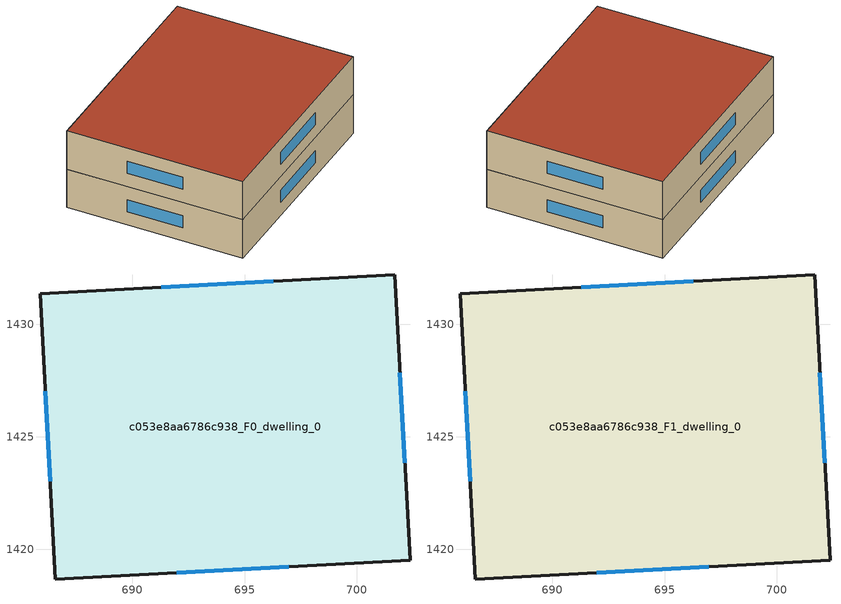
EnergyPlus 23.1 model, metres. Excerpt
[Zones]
c053e8aa6786c938_F0_dwelling_0
 floor ground (EU_floor_Construction): 701.68,1432.21 702.36,1419.5 686.58,1418.66 685.9,1431.37 z0
 wall outside (EU_wall_Construction): 686.58,1418.66 702.36,1419.5 701.68,1432.21 685.9,1431.37 686.58,1418.66 z0:3
 window (EU_Window_Construction): 691.98,1418.94 696.96,1419.21 / 686.13,1427.02 686.34,1423.01 / 696.28,1431.92 691.3,1431.66 / 702.13,1423.85 701.92,1427.86 z1.03:1.97
c053e8aa6786c938_F1_dwelling_0
 floor to c053e8aa6786c938_F0_dwelling_0 (EU_floor_Construction): 701.68,1432.21 702.36,1419.5 686.58,1418.66 685.9,1431.37 z3
 wall outside (EU_wall_Construction): 686.58,1418.66 702.36,1419.5 701.68,1432.21 685.9,1431.37 686.58,1418.66 z3:6
 window (EU_Window_Construction): 691.98,1418.94 696.96,1419.21 / 686.13,1427.02 686.34,1423.01 / 696.28,1431.92 691.3,1431.66 / 702.13,1423.85 701.92,1427.86 z4.03:4.97
 roof outside (EU_roof_Construction): 702.36,1419.5 701.68,1432.21 685.9,1431.37 686.58,1418.66 z6
[Building]
EU S2 Campaign: North Axis=0; Terrain=City; Solar Distribution=FullExterior
[Site:Location]
Cape.Town.Intl.AP: Latitude=-33.965; Longitude=18.602; Time Zone=2; Elevation=46
[SizingPeriod:WeatherFileDays]
AnnualSizingPeriod: Begin Month=1; Begin Day of Month=1; End Month=12; End Day of Month=31; Day of Week for Start Day=Monday; Use Weather File Daylight Saving Period=No; Use Weather File Rain and Snow Indicators=No
[MATERIAL]
EU_InternalMass_Material: Roughness=MediumRough; Thickness=0.1; Conductivity=1; Density=1800; Specific Heat=900; Thermal Absorptance=0.9; Solar Absorptance=0.7; Visible Absorptance=0.7
[MATERIAL:NOMASS] Roughness=MediumRough; Thermal Absorptance=0.9; Solar Absorptance=0.7; Visible Absorptance=0.7
Name | Thermal Resistance
EU_wall_NoMass | 0.493876
EU_roof_NoMass | 0.449382
EU_floor_NoMass | 1.25
[WINDOWMATERIAL:SIMPLEGLAZINGSYSTEM]
EU_Window_SimpleGlazing: UFactor=4.4; Solar Heat Gain Coefficient=0.85; Visible Transmittance=0.85
[CONSTRUCTION]
EU_wall_Construction: EU_wall_NoMass
EU_roof_Construction: EU_roof_NoMass
EU_floor_Construction: EU_floor_NoMass
EU_Window_Construction: EU_Window_SimpleGlazing
EU_InternalMass_Construction: EU_InternalMass_Material
[ZONE] Type=1; Multiplier=1; Ceiling Height=autocalculate; Volume=603.753; Floor Area=autocalculate; Part of Total Floor Area=Yes
c053e8aa6786c938_F0_dwelling_0; c053e8aa6786c938_F1_dwelling_0
[INTERNALMASS] Construction=EU_InternalMass_Construction; Surface Area=201.251
Name | Zone or ZoneList
c053e8aa6786c938_F0_dwelling_0_EU_InternalMass | c053e8aa6786c938_F0_dwelling_0
c053e8aa6786c938_F1_dwelling_0_EU_InternalMass | c053e8aa6786c938_F1_dwelling_0
[OTHEREQUIPMENT] Fuel Type=Electricity; Design Level Calculation Method=Watts/Area; Power per Zone Floor Area=1; Fraction Latent=0; Fraction Radiant=0; Fraction Lost=0; Carbon Dioxide Generation Rate=0; EndUse Subcategory=EU_Step8_InternalGains
Name | Zone or ZoneList or Space or SpaceList | Schedule
EU_Step8_InternalGain_c053e8aa6786c938_F0_dwelling_0_f000 | c053e8aa6786c938_F0_dwelling_0 | EU_Step8_GainSchedule_c053e8aa6786c938_F0_dwelling_0_f000
EU_Step8_InternalGain_c053e8aa6786c938_F1_dwelling_0_f000 | c053e8aa6786c938_F1_dwelling_0 | EU_Step8_GainSchedule_c053e8aa6786c938_F1_dwelling_0_f000
[ZONEVENTILATION:DESIGNFLOWRATE] Schedule=EU_AlwaysOn; Design Flow Rate Calculation Method=AirChanges/Hour; Air Changes per Hour=0.64; Ventilation Type=Natural; Fan Pressure Rise=0; Fan Total Efficiency=1; Constant Term Coefficient=1; Temperature Term Coefficient=0; Velocity Term Coefficient=0; Velocity Squared Term Coefficient=0; Minimum Indoor Temperature=-100; Maximum Indoor Temperature=100; Delta Temperature=-100; Minimum Outdoor Temperature=-100; Maximum Outdoor Temperature=100; Maximum Wind Speed=40
Name | Zone or ZoneList or Space or SpaceList
EU_ConstantAir_c053e8aa6786c938_F0_dwelling_0 | c053e8aa6786c938_F0_dwelling_0
EU_ConstantAir_c053e8aa6786c938_F1_dwelling_0 | c053e8aa6786c938_F1_dwelling_0
[HVACTEMPLATE:THERMOSTAT] Constant Heating Setpoint=20; Constant Cooling Setpoint=50
EU_HeatOnly_c053e8aa6786c938_F0_dwelling_0; EU_HeatOnly_c053e8aa6786c938_F1_dwelling_0
[HVACTEMPLATE:ZONE:IDEALLOADSAIRSYSTEM] System Availability Schedule=EU_AlwaysOn; Maximum Heating Supply Air Temperature=50; Minimum Cooling Supply Air Temperature=13; Maximum Heating Supply Air Humidity Ratio=0.0156; Minimum Cooling Supply Air Humidity Ratio=0.0077; Heating Limit=NoLimit; Cooling Limit=NoLimit; Heating Availability Schedule=EU_AlwaysOn; Cooling Availability Schedule=EU_CoolingOff; Dehumidification Control Type=ConstantSensibleHeatRatio; Cooling Sensible Heat Ratio=0.7; Dehumidification Setpoint=60; Humidification Control Type=None; Humidification Setpoint=30; Outdoor Air Method=None; Outdoor Air Flow Rate per Person=0.00944; Outdoor Air Flow Rate per Zone Floor Area=0; Outdoor Air Flow Rate per Zone=0; Demand Controlled Ventilation Type=None; Outdoor Air Economizer Type=NoEconomizer; Heat Recovery Type=None; Sensible Heat Recovery Effectiveness=0.7; Latent Heat Recovery Effectiveness=0.65
Name | Template Thermostat
c053e8aa6786c938_F0_dwelling_0 | EU_HeatOnly_c053e8aa6786c938_F0_dwelling_0
c053e8aa6786c938_F1_dwelling_0 | EU_HeatOnly_c053e8aa6786c938_F1_dwelling_0
[SIZING:ZONE] Zone Cooling Design Supply Air Temperature Input Method=SupplyAirTemperature; Zone Cooling Design Supply Air Temperature=13; Zone Heating Design Supply Air Temperature Input Method=SupplyAirTemperature; Zone Heating Design Supply Air Temperature=50; Zone Cooling Design Supply Air Humidity Ratio=0.008; Zone Heating Design Supply Air Humidity Ratio=0.008; Cooling Design Air Flow Method=DesignDay; Cooling Design Air Flow Rate=0; Cooling Minimum Air Flow per Zone Floor Area=0.000762; Cooling Minimum Air Flow=0; Cooling Minimum Air Flow Fraction=0.2; Heating Design Air Flow Method=DesignDay; Heating Design Air Flow Rate=0; Heating Maximum Air Flow per Zone Floor Area=0.002032; Heating Maximum Air Flow=0.141576; Heating Maximum Air Flow Fraction=0.3; Account for Dedicated Outdoor Air System=No; Dedicated Outdoor Air System Control Strategy=NeutralSupplyAir; Dedicated Outdoor Air Low Setpoint Temperature for Design=autosize; Dedicated Outdoor Air High Setpoint Temperature for Design=autosize; Zone Load Sizing Method=Sensible Load Only No Latent Load; Zone Latent Cooling Design Supply Air Humidity Ratio Input Method=HumidityRatioDifference; Zone Cooling Design Supply Air Humidity Ratio Difference=0.005; Zone Latent Heating Design Supply Air Humidity Ratio Input Method=HumidityRatioDifference; Zone Humidification Design Supply Air Humidity Ratio Difference=0.005
c053e8aa6786c938_F0_dwelling_0; c053e8aa6786c938_F1_dwelling_0
[SCHEDULE:CONSTANT]
Name | Hourly Value
EU_AlwaysOn | 1
EU_CoolingOff | 0
[SCHEDULE:FILE] Column Number=1; Rows to Skip at Top=0; Number of Hours of Data=8760; Column Separator=Comma; Interpolate to Timestep=No; Minutes per Item=60; Adjust Schedule for Daylight Savings=Yes
Name | File
EU_Step8_GainSchedule_c053e8aa6786c938_F0_dwelling_0_f000 | ../../schedules/c053e8aa6786c938/c053e8aa6786c938_F0_dwelling_0_f000_gain.csv
EU_Step8_GainSchedule_c053e8aa6786c938_F1_dwelling_0_f000 | ../../schedules/c053e8aa6786c938/c053e8aa6786c938_F1_dwelling_0_f000_gain.csv
